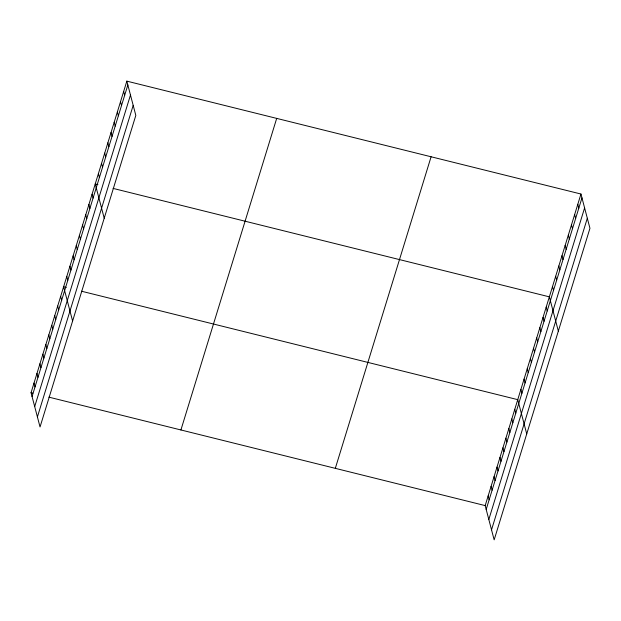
<?xml version="1.0" encoding="UTF-8"?>
<svg xmlns="http://www.w3.org/2000/svg" width="621" height="621" viewBox="0 0 621 621"><rect width="100%" height="100%" fill="white"/><g stroke="black" fill="none" stroke-linecap="round" stroke-linejoin="round"><path stroke-width="0.93" d="M126.839 81.141L135.82 115.405L40.039 426.976L31.05 392.713L126.839 81.141L580.961 194.024L589.95 228.287L494.161 539.859L485.18 505.595L580.961 194.024M32.059 396.547L127.841 84.984M34.691 406.592L130.48 95.021M37.407 416.932L133.189 105.36M180.913 429.965L276.694 118.394M335.317 468.343L431.098 156.771M486.181 509.437L581.97 197.866M488.82 519.474L584.602 207.903M491.529 529.822L587.319 218.25M97.901 184.623L95.23 183.963L104.212 218.219M113.069 188.396L549.352 296.846L558.341 331.109M66.292 287.445L63.614 286.778L72.603 321.041M81.46 291.21L517.743 399.66L526.732 433.924M31.05 392.713L32.835 393.155M48.888 397.145L485.18 505.595M577.802 204.309L578.811 208.151M574.642 214.594L575.644 218.429M571.475 224.872L572.484 228.714M568.316 235.157L569.325 238.992M565.157 245.435L566.166 249.277M561.997 255.72L563.006 259.555M558.838 265.998L559.839 269.84M555.671 276.283L556.68 280.118M552.511 286.56L553.521 290.403M546.193 307.123L547.202 310.966M543.033 317.409L544.035 321.251M539.866 327.694L540.875 331.529M536.707 337.971L537.716 341.814M533.548 348.257L534.557 352.091M530.388 358.534L531.397 362.377M527.229 368.82L528.23 372.654M524.062 379.097L525.071 382.94M520.903 389.383L521.912 393.217M514.786 409.293L515.787 413.136M511.82 418.927L512.83 422.761M508.863 428.552L509.872 432.395M505.898 438.185L506.907 442.02M502.94 447.819L503.949 451.653M499.983 457.444L500.984 461.287M497.017 467.077L498.026 470.912M494.06 476.703L495.061 480.545M491.095 486.336L492.104 490.179M488.137 495.969L489.146 499.804M123.672 91.427L124.681 95.261M120.513 101.704L121.522 105.547M117.353 111.99L118.363 115.824M114.194 122.267L115.196 126.11M111.035 132.552L112.036 136.387M107.868 142.83L108.877 146.672M104.708 153.115L105.717 156.95M101.549 163.393L102.558 167.235M98.39 173.678L99.391 177.521M92.063 194.241L93.072 198.083M88.904 204.526L89.913 208.361M85.745 214.804L86.754 218.646M82.585 225.089L83.587 228.924M79.418 235.367L80.427 239.209M76.259 245.652L77.268 249.487M73.099 255.93L74.109 259.772M69.94 266.215L70.949 270.05M66.781 276.492L67.782 280.335M60.656 296.411L61.665 300.246M57.699 306.037L58.7 309.879M54.733 315.67L55.743 319.505M51.776 325.295L52.785 329.138M48.811 334.929L49.82 338.771M45.853 344.562L46.862 348.397M42.896 354.187L43.897 358.03M39.93 363.821L40.939 367.655M36.973 373.454L37.982 377.289M34.008 383.079L35.017 386.922"/></g></svg>
